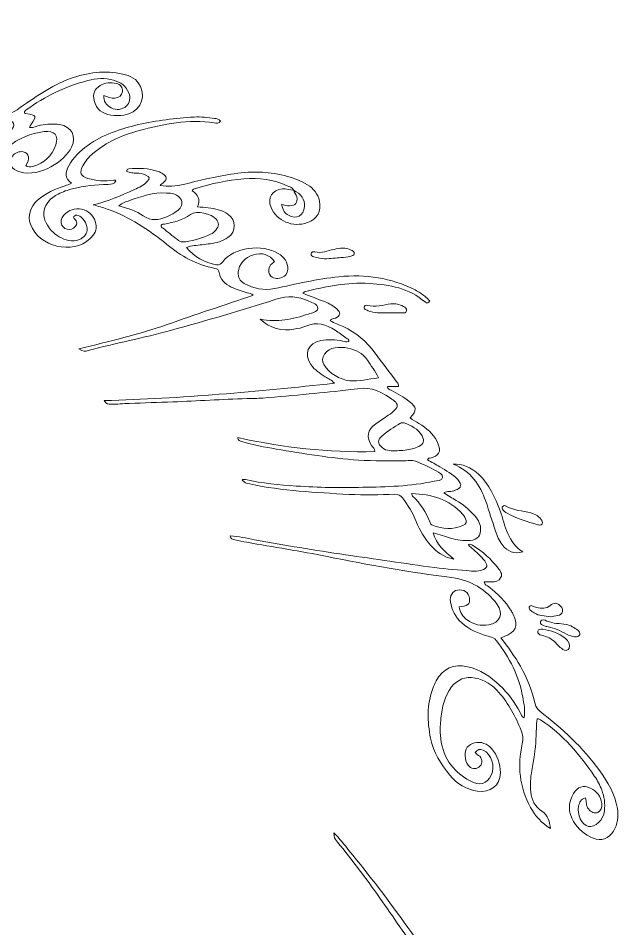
# Model space of a CAD drawing. Header units: millimetres. Extents: x 221 to 981, y -986 to -226.
# Drawn here: x 704.2 to 981, y -647.7 to -228 of the extents above; entities that cross this region are included whole.
import ezdxf

# ---------------------------------------------------------------- set-up
doc = ezdxf.new("R2010")
doc.units = ezdxf.units.MM
doc.header["$MEASUREMENT"] = 0
doc.layers.add('Layer 1', color=7, linetype='Continuous')

# ---------------------------------------------------------------- blocks, each defined once
blk = doc.blocks.new('block 3')
at = {"layer": 'Layer 1', "lineweight": 0}
for points, knots in [([(926.29, -707.98), (926.4, -711.01), (927.24, -714), (926.95, -717.06), (926.87, -717.88), (926.97, -718.71), (926.86, -719.52), (926.24, -723.99), (925.56, -724.32), (921.59, -722.1), (921.59, -723.2), (921.38, -724.3), (921.63, -725.28), (922.4, -728.22), (921.98, -731.11), (921.49, -733.99), (920.9, -737.46), (919.47, -738.56), (915.95, -738.46), (915.39, -738.44), (914.83, -738.06), (914.05, -738.6), (914.64, -741.58), (914.45, -744.73), (914.49, -747.86), (914.52, -750.39), (913.88, -752.76), (912.67, -754.95), (910.69, -758.54), (908.55, -759.37), (904.1, -758.42), (903.24, -760.39), (903.2, -762.48), (903.19, -764.59), (903.17, -767.77), (902.67, -770.9), (901.77, -773.94), (900.8, -777.24), (899.11, -779.75), (895.12, -779.4), (893.71, -779.28), (893.37, -780.02), (893.28, -781.28), (892.5, -791.37), (887.99, -799.88), (882.1, -807.84), (877, -814.74), (871.5, -821.3), (865.62, -827.54), (863.09, -830.23), (861.27, -833.36), (859.82, -837.3), (858.47, -833.89), (860.13, -830.48), (858.36, -827.22), (857.84, -830.46), (857.39, -833.34), (856.9, -836.21), (856.81, -836.79), (856.67, -837.36), (856.46, -837.91), (855.92, -839.34), (855.42, -840.94), (853.71, -841.31), (851.92, -841.7), (850.97, -840.33), (850.06, -839.09), (849.78, -838.71), (849.57, -838.28), (849.39, -837.97), (848.02, -838.8), (848.25, -839.83), (848.14, -840.72), (847.77, -843.77), (847.01, -846.73), (845.81, -849.54), (843.61, -854.69), (840.02, -856.15), (834.75, -854.17), (834.43, -854.05), (834.08, -854.01), (833.6, -853.9), (832.37, -857.33), (831.43, -860.86), (829.62, -864.03), (829.1, -864.95), (828.65, -865.92), (828.02, -866.76), (824.01, -872.08), (820.53, -872.74), (814.78, -869.35), (814.6, -869.24), (814.35, -869.25), (813.92, -869.17), (812.24, -873.21), (810.53, -877.29), (808.87, -881.39), (808.66, -881.91), (808.71, -882.55), (808.75, -883.13), (809.48, -895.62), (807.51, -907.66), (802.55, -919.14), (800.2, -924.56), (797.19, -929.61), (792.33, -933.25), (790.64, -934.51), (788.88, -935.6), (786.75, -936.13), (783.24, -937.01), (780.55, -935.97), (778.33, -933.26), (773.67, -927.57), (775.89, -915.66), (785.77, -913.42), (786.99, -913.14), (788.22, -912.69), (789.55, -912.93), (793.32, -913.62), (795.05, -916.31), (794.58, -920.87), (794.25, -924.05), (791.25, -926.84), (788.2, -926.85), (786.74, -926.86), (785.78, -926.28), (785.23, -924.88), (784.63, -923.36), (785.08, -922.14), (786, -920.99), (786.8, -919.99), (788.26, -919.74), (788.9, -918.54), (786.83, -916.75), (786.24, -916.66), (783.99, -917.79), (781.55, -919.02), (780.05, -921.57), (780.27, -924.09), (780.49, -926.48), (782.44, -928.48), (784.96, -929.19), (785.97, -929.48), (786.81, -929.25), (787.69, -928.98), (791.17, -927.9), (793.87, -925.76), (796.13, -922.94), (801.2, -916.59), (803.44, -909.11), (804.95, -901.32), (805.8, -896.92), (805.98, -892.47), (805.88, -888), (805.85, -886.88), (805.81, -885.93), (804.26, -885.88), (802.87, -885.84), (802.35, -884.62), (801.91, -883.54), (801.4, -882.24), (801.03, -880.89), (800.56, -879.44), (799.72, -880.23), (799.66, -881.25), (799.38, -882.2), (798.18, -886.14), (796.77, -889.98), (794.09, -893.24), (793.24, -894.26), (792.29, -895.09), (791.2, -895.77), (788.02, -897.76), (785.69, -897.4), (783.11, -894.6), (782.79, -894.26), (782.49, -893.91), (782.02, -893.4), (780.49, -896.06), (779.05, -898.59), (777.58, -901.09), (776.38, -903.12), (775.16, -905.12), (773.39, -906.73), (771.28, -908.66), (769.69, -908.41), (768.53, -905.8), (767.77, -904.08), (767.39, -902.23), (767.58, -900.07), (766.18, -900.5), (766.17, -901.7), (765.83, -902.51), (764.17, -906.43), (762.17, -910.12), (759.47, -913.43), (758.71, -914.36), (757.87, -915.15), (756.91, -915.82), (753.3, -918.35), (751.25, -918.29), (747.63, -915.49), (745.65, -917.43), (744.25, -919.93), (742.14, -921.78), (740.46, -923.26), (738.79, -924.73), (736.62, -925.48), (732.66, -926.84), (729.54, -925), (728.9, -920.85), (728.47, -918.12), (728.93, -915.45), (729.82, -912.88), (730.84, -909.92), (732.03, -907.02), (733.3, -903.69), (729.21, -905.09), (726.34, -907.55), (723.43, -910.64), (723.62, -907.79), (725.1, -905.99), (726.55, -904.26), (729.66, -900.52), (733.53, -897.66), (737.65, -895.13), (741.86, -892.55), (746.3, -890.43), (750.94, -888.73), (756.21, -886.79), (760.81, -883.87), (764.42, -879.47), (765.36, -878.32), (765.75, -877.25), (765.76, -875.69), (765.81, -867.49), (766.31, -859.3), (766.74, -851.11), (767.18, -842.91), (768.15, -834.76), (768.55, -826.56), (768.92, -819.19), (769.56, -811.84), (769.67, -804.45), (769.69, -803.28), (769.96, -802.38), (771.47, -802.09), (771.09, -808.34), (771.44, -814.52), (770.68, -820.67), (770.38, -823.11), (770.5, -825.6), (770.39, -828.06), (769.76, -841.54), (768.77, -855.01), (769.24, -868.51), (769.54, -877.06), (769.98, -885.61), (771.33, -894.07), (771.44, -894.76), (771.64, -895.44), (771.81, -896.12), (772.18, -897.57), (772.2, -899.6), (773.93, -899.78), (775.5, -899.95), (776.34, -898.15), (777.16, -896.89), (777.98, -895.61), (778.68, -894.24), (779.39, -892.89), (780.51, -890.77), (780.65, -888.73), (780.08, -886.22), (778.76, -880.35), (779.11, -874.53), (783, -869.45), (784.48, -867.52), (786.24, -866.01), (788.67, -865.55), (791.12, -865.08), (792.8, -866.37), (793.11, -868.85), (793.19, -869.42), (793.17, -870.03), (793.08, -870.6), (792.7, -873.02), (791.23, -874.74), (789.51, -874.84), (787.99, -874.93), (787.27, -874.2), (786.15, -871.4), (784.5, -872.38), (784.23, -874.09), (784.09, -875.65), (783.72, -879.78), (784.99, -883.56), (787.36, -886.9), (789.01, -889.23), (790.53, -889.31), (792.65, -887.38), (793.59, -886.52), (794.49, -885.5), (795.07, -884.38), (798.03, -878.63), (800.13, -872.58), (798.07, -866.11), (796.46, -861.08), (798.6, -857.37), (801.64, -852.9), (801.64, -855.56), (801.57, -857.51), (801.66, -859.46), (801.9, -864.5), (802.48, -869.5), (804.28, -874.27), (804.7, -875.38), (805.05, -876.85), (806.24, -877.01), (807.71, -877.21), (808.24, -875.66), (808.84, -874.54), (810.18, -872.04), (810.93, -869.31), (811.86, -866.66), (812.34, -865.29), (811.72, -864.12), (811.3, -862.92), (809.6, -858.07), (809.79, -853.24), (811.45, -848.44), (812.15, -846.42), (813.18, -844.58), (814.79, -843.12), (816.86, -841.24), (819.32, -840.83), (821.22, -842.05), (822.97, -843.17), (823.96, -846.06), (823.35, -848.35), (822.91, -849.98), (821.97, -851.08), (820.16, -851.11), (818.39, -851.14), (817.25, -850.35), (816.97, -848.52), (816.9, -848.09), (816.96, -847.59), (816.43, -847.31), (815.39, -847.51), (815.39, -848.54), (815.25, -849.23), (814.26, -854.09), (815.12, -858.59), (818.49, -862.36), (820.49, -864.59), (823.19, -864.79), (825.34, -862.85), (828.84, -859.68), (830, -855.35), (830.75, -850.91), (830.91, -849.95), (830.01, -849.21), (829.63, -848.36), (826.81, -841.99), (826.94, -835.63), (829.71, -829.29), (830.49, -827.5), (831.8, -826.16), (833.41, -825.14), (835.35, -823.9), (837.6, -824.04), (838.93, -825.38), (840.39, -826.85), (840.72, -830.36), (839.55, -831.96), (838.25, -833.73), (835.73, -833.36), (833.6, -831.04), (831.83, -832), (831.5, -833.76), (831.3, -835.48), (830.87, -839.24), (832.31, -842.47), (834.79, -845.11), (837.92, -848.45), (842.86, -847.12), (844.53, -842.41), (846.21, -837.69), (846.66, -832.73), (845.05, -827.9), (840.82, -815.21), (836.93, -802.41), (833.33, -789.53), (828.87, -773.6), (825.32, -757.44), (821.36, -741.38), (820.03, -736.03), (818.76, -730.66), (817.46, -725.3), (817.22, -724.33), (816.66, -723.34), (818, -722.11), (818.8, -724.96), (819.54, -727.57), (820.25, -730.19), (825.33, -748.75), (830.3, -767.33), (835.49, -785.86), (839.22, -799.19), (843.84, -812.25), (848.72, -825.21), (849.68, -827.74), (850.76, -830.23), (852.56, -832.3), (853.81, -833.73), (854.94, -833.69), (855.41, -832.01), (856.59, -827.87), (857.92, -823.67), (856.33, -819.32), (847.5, -795.16), (840.19, -770.54), (834.02, -745.57), (830.3, -730.54), (826.03, -715.66), (821.65, -700.8), (821.29, -699.56), (820.3, -698.26), (821.52, -696.54), (822.2, -697.35), (822.38, -698.19), (822.62, -699.01), (828.26, -717.9), (833.61, -736.86), (838.92, -755.84), (843.18, -771.11), (848.37, -786.08), (854.32, -800.77), (854.69, -801.7), (854.86, -802.75), (855.97, -803.53), (856.65, -802.26), (856.4, -800.92), (856.73, -799.73), (857.2, -798.03), (857.67, -796.34), (858.58, -794.8), (860.28, -791.9), (862.13, -791.12), (865.28, -792.06), (865.82, -792.23), (866.3, -792.66), (867.07, -792.33), (867.03, -788.91), (866.88, -785.39), (867.72, -781.96), (867.97, -780.94), (868.26, -779.91), (868.65, -778.94), (871.11, -772.8), (878.55, -773.36), (881.42, -777.73), (883.68, -781.18), (884.5, -785.04), (884.84, -789.06), (884.95, -790.33), (884.72, -791.66), (885.78, -792.96), (889.05, -788.77), (890.58, -783.95), (891.54, -778.89), (891.66, -778.26), (891.46, -777.72), (891.14, -777.22), (888.83, -773.65), (887.61, -769.63), (886.39, -765.18), (885.27, -766.25), (884.96, -767.37), (884.5, -768.36), (882.69, -772.29), (879.3, -772.32), (876.23, -770.83), (873.79, -769.65), (871.73, -767.87), (869.91, -765.87), (864.8, -760.25), (861.72, -753.61), (860.13, -746.24), (857.88, -735.8), (856.45, -725.24), (855.69, -714.59), (855.44, -710.97), (854.99, -707.37), (854.63, -703.77), (854.58, -703.28), (854.63, -702.85), (855.46, -702.4), (855.79, -704.6), (856.15, -706.69), (856.43, -708.78), (858.01, -720.65), (860.1, -732.41), (862.96, -744.04), (864.68, -751), (867.91, -756.94), (873.7, -761.32), (875.78, -762.89), (878.07, -764.56), (880.76, -763.24), (883.47, -761.9), (884.05, -759.14), (884.15, -756.33), (884.23, -754.26), (883.79, -752.07), (885.9, -750.23), (886.76, -753.63), (887.15, -756.94), (888.2, -760.09), (889.29, -763.33), (890.5, -766.5), (892.66, -769.21), (893.71, -770.51), (894.83, -771.9), (896.71, -771.48), (898.48, -771.08), (899.33, -769.59), (899.85, -767.97), (900.92, -764.69), (901.11, -761.3), (901.1, -757.88), (901.1, -756.66), (900.44, -756.06), (899.61, -755.32), (894.2, -750.42), (892.01, -744.21), (892.45, -737.01), (892.5, -736.21), (892.78, -735.4), (893.08, -734.65), (894.1, -732.18), (896.41, -730.54), (898.41, -730.78), (900.94, -731.08), (903.28, -733.23), (903.77, -735.75), (904.02, -737.06), (904.04, -738.43), (902.86, -739.3), (901.61, -740.23), (900.2, -740.12), (898.91, -739.27), (897.96, -738.65), (897.07, -737.94), (895.99, -737.15), (894.52, -739.71), (895.11, -741.94), (896.47, -743.91), (898.59, -746.95), (901.35, -749.31), (904.93, -750.53), (907.52, -751.41), (909.09, -750.79), (909.94, -748.28), (911.2, -744.54), (911.17, -740.67), (910.72, -736.78), (910.59, -735.58), (909.74, -734.96), (908.98, -734.25), (903.08, -728.77), (900.67, -721.92), (901.1, -713.99), (901.27, -710.95), (903.07, -708.88), (905.41, -708.88), (907.68, -708.89), (911.1, -711.99), (911.31, -714.24), (911.53, -716.52), (909.24, -718.23), (907.14, -717.33), (906.3, -716.97), (905.55, -716.43), (904.72, -715.96), (903.55, -717.39), (903.77, -718.87), (904.24, -720.36), (905.53, -724.51), (908.14, -727.54), (912.1, -729.35), (914.85, -730.61), (917.34, -729.34), (917.88, -726.36), (918.21, -724.5), (918.07, -722.63), (917.52, -720.78), (916.4, -717.01), (914.41, -713.73), (912.19, -710.52), (909.06, -706.02), (906.84, -701.13), (907.23, -695.44), (907.25, -695.11), (907.39, -694.79), (907.65, -693.8), (912.11, -701.82), (916.59, -709.24), (923.14, -715.65), (924.74, -713.25), (924.15, -710.88), (924.04, -708.7), (923.86, -704.99), (922.35, -701.89), (919.98, -698.88), (909.75, -685.87), (899.04, -673.23), (889.3, -659.85), (883.01, -651.21), (877.05, -642.34), (870.92, -633.58), (864.72, -624.73), (858.13, -616.18), (851.38, -607.74), (849.83, -605.81), (849.84, -605.8), (849.68, -603.53), (852.4, -606.08), (854.43, -608.91), (856.63, -611.59), (866.11, -623.11), (875.08, -635.01), (883.79, -647.12), (891.19, -657.41), (899.57, -666.94), (907.8, -676.58), (910, -679.15), (912.19, -681.73), (914.54, -684.48), (915.25, -683.37), (914.65, -682.69), (914.43, -682.02), (913.58, -679.41), (913.42, -676.72), (913.56, -674.01), (913.78, -669.73), (916.93, -666.85), (921.23, -667.01), (924.43, -667.12), (927.13, -668.54), (929.43, -670.63), (935.2, -675.89), (938.06, -682.22), (936.21, -690.15), (935.92, -691.4), (935.48, -692.62), (934.68, -693.68), (933.16, -695.69), (930.79, -696.01), (928.88, -694.42), (927.27, -693.08), (927.16, -689.94), (928.64, -688.37), (929.46, -687.51), (930.49, -687.16), (931.52, -687.67), (933.27, -688.54), (933.54, -687.36), (933.79, -686.19), (934.38, -683.33), (933.37, -680.86), (931.73, -678.63), (929.24, -675.24), (925.88, -673.65), (921.66, -674.08), (919.09, -674.34), (917.96, -675.6), (917.78, -678.22), (917.64, -680.24), (918.17, -682.17), (918.56, -684.13), (919.55, -689.05), (921.57, -693.29), (924.87, -697.22), (932.74, -706.61), (939.39, -716.84), (944.23, -728.17), (947.3, -735.35), (949.13, -742.88), (949.4, -750.66), (949.54, -754.59), (949.03, -758.64), (946.94, -762.22), (946.62, -762.77), (946.29, -763.3), (945.62, -762.89), (945.06, -762.55), (945.05, -762.02), (945.39, -761.39), (948.42, -755.63), (947.13, -749.74), (945.63, -743.95), (943.05, -733.96), (938.51, -724.84), (932.84, -716.26), (930.93, -713.36), (928.97, -710.49), (927.03, -707.61), (926.78, -707.73), (926.54, -707.86), (926.29, -707.98)], [0, 0, 0, 0, 1, 1, 1, 2, 2, 2, 3, 3, 3, 4, 4, 4, 5, 5, 5, 6, 6, 6, 7, 7, 7, 8, 8, 8, 9, 9, 9, 10, 10, 10, 11, 11, 11, 12, 12, 12, 13, 13, 13, 14, 14, 14, 15, 15, 15, 16, 16, 16, 17, 17, 17, 18, 18, 18, 19, 19, 19, 20, 20, 20, 21, 21, 21, 22, 22, 22, 23, 23, 23, 24, 24, 24, 25, 25, 25, 26, 26, 26, 27, 27, 27, 28, 28, 28, 29, 29, 29, 30, 30, 30, 31, 31, 31, 32, 32, 32, 33, 33, 33, 34, 34, 34, 35, 35, 35, 36, 36, 36, 37, 37, 37, 38, 38, 38, 39, 39, 39, 40, 40, 40, 41, 41, 41, 42, 42, 42, 43, 43, 43, 44, 44, 44, 45, 45, 45, 46, 46, 46, 47, 47, 47, 48, 48, 48, 49, 49, 49, 50, 50, 50, 51, 51, 51, 52, 52, 52, 53, 53, 53, 54, 54, 54, 55, 55, 55, 56, 56, 56, 57, 57, 57, 58, 58, 58, 59, 59, 59, 60, 60, 60, 61, 61, 61, 62, 62, 62, 63, 63, 63, 64, 64, 64, 65, 65, 65, 66, 66, 66, 67, 67, 67, 68, 68, 68, 69, 69, 69, 70, 70, 70, 71, 71, 71, 72, 72, 72, 73, 73, 73, 74, 74, 74, 75, 75, 75, 76, 76, 76, 77, 77, 77, 78, 78, 78, 79, 79, 79, 80, 80, 80, 81, 81, 81, 82, 82, 82, 83, 83, 83, 84, 84, 84, 85, 85, 85, 86, 86, 86, 87, 87, 87, 88, 88, 88, 89, 89, 89, 90, 90, 90, 91, 91, 91, 92, 92, 92, 93, 93, 93, 94, 94, 94, 95, 95, 95, 96, 96, 96, 97, 97, 97, 98, 98, 98, 99, 99, 99, 100, 100, 100, 101, 101, 101, 102, 102, 102, 103, 103, 103, 104, 104, 104, 105, 105, 105, 106, 106, 106, 107, 107, 107, 108, 108, 108, 109, 109, 109, 110, 110, 110, 111, 111, 111, 112, 112, 112, 113, 113, 113, 114, 114, 114, 115, 115, 115, 116, 116, 116, 117, 117, 117, 118, 118, 118, 119, 119, 119, 120, 120, 120, 121, 121, 121, 122, 122, 122, 123, 123, 123, 124, 124, 124, 125, 125, 125, 126, 126, 126, 127, 127, 127, 128, 128, 128, 129, 129, 129, 130, 130, 130, 131, 131, 131, 132, 132, 132, 133, 133, 133, 134, 134, 134, 135, 135, 135, 136, 136, 136, 137, 137, 137, 138, 138, 138, 139, 139, 139, 140, 140, 140, 141, 141, 141, 142, 142, 142, 143, 143, 143, 144, 144, 144, 145, 145, 145, 146, 146, 146, 147, 147, 147, 148, 148, 148, 149, 149, 149, 150, 150, 150, 151, 151, 151, 152, 152, 152, 153, 153, 153, 154, 154, 154, 155, 155, 155, 156, 156, 156, 157, 157, 157, 158, 158, 158, 159, 159, 159, 160, 160, 160, 161, 161, 161, 162, 162, 162, 163, 163, 163, 164, 164, 164, 165, 165, 165, 166, 166, 166, 167, 167, 167, 168, 168, 168, 169, 169, 169, 170, 170, 170, 171, 171, 171, 172, 172, 172, 173, 173, 173, 174, 174, 174, 175, 175, 175, 176, 176, 176, 177, 177, 177, 178, 178, 178, 179, 179, 179, 180, 180, 180, 181, 181, 181, 182, 182, 182, 183, 183, 183, 184, 184, 184, 185, 185, 185, 186, 186, 186, 187, 187, 187, 188, 188, 188, 189, 189, 189, 190, 190, 190, 191, 191, 191, 192, 192, 192, 193, 193, 193, 194, 194, 194, 195, 195, 195, 196, 196, 196, 197, 197, 197, 198, 198, 198, 199, 199, 199, 200, 200, 200, 201, 201, 201, 202, 202, 202, 203, 203, 203, 204, 204, 204, 205, 205, 205, 206, 206, 206, 207, 207, 207, 208, 208, 208, 209, 209, 209, 210, 210, 210, 211, 211, 211, 212, 212, 212, 213, 213, 213, 214, 214, 214, 215, 215, 215, 216, 216, 216, 217, 217, 217, 218, 218, 218, 219, 219, 219, 220, 220, 220, 221, 221, 221, 222, 222, 222, 223, 223, 223, 224, 224, 224, 225, 225, 225, 226, 226, 226, 227, 227, 227, 228, 228, 228, 229, 229, 229, 230, 230, 230, 231, 231, 231, 232, 232, 232, 233, 233, 233, 234, 234, 234, 235, 235, 235, 236, 236, 236, 237, 237, 237, 237]), ([(874.45, -808.23), (876.34, -805.8), (877.84, -803.38), (879.82, -801.46), (883.3, -798.09), (883.18, -794.25), (882.04, -790.09), (881.22, -787.1), (879.46, -784.84), (876.74, -783.38), (874.61, -782.24), (872.88, -782.43), (871.71, -784.13), (869.55, -787.26), (869.68, -790.97), (869.51, -794.58), (869.5, -794.77), (869.7, -795), (869.84, -795.18), (872.37, -798.46), (873.39, -802.25), (873.66, -806.32), (873.69, -806.85), (874.07, -807.35), (874.45, -808.23)], [0, 0, 0, 0, 1, 1, 1, 2, 2, 2, 3, 3, 3, 4, 4, 4, 5, 5, 5, 6, 6, 6, 7, 7, 7, 8, 8, 8, 8]), ([(863.15, -822.74), (865.22, -820.07), (867.31, -817.72), (869.47, -815.43), (870.59, -814.25), (871.53, -812.85), (871.2, -811.02), (870.46, -806.87), (868.86, -803.18), (865.5, -800.46), (863.54, -798.86), (862.37, -798.96), (860.84, -801.02), (858.53, -804.14), (858.09, -807.68), (858.95, -811.38), (859.86, -815.26), (861.57, -818.85), (863.15, -822.74)], [0, 0, 0, 0, 1, 1, 1, 2, 2, 2, 3, 3, 3, 4, 4, 4, 5, 5, 5, 6, 6, 6, 6]), ([(766.37, -884.02), (764.8, -884.36), (764.45, -885.14), (763.91, -885.73), (761.61, -888.23), (759.46, -890.98), (756.49, -892.65), (754.02, -894.05), (752.79, -896), (751.97, -898.55), (751.14, -901.13), (750.24, -903.68), (750.83, -906.43), (751.65, -910.3), (755.2, -911.6), (758.22, -909.15), (759.03, -908.49), (759.76, -907.7), (760.4, -906.87), (765.5, -900.17), (766.09, -892.32), (766.37, -884.02)], [0, 0, 0, 0, 1, 1, 1, 2, 2, 2, 3, 3, 3, 4, 4, 4, 5, 5, 5, 6, 6, 6, 7, 7, 7, 7]), ([(749.61, -896.36), (745.05, -897.3), (741.51, -899.12), (738.13, -901.14), (735.01, -903), (732.72, -912.42), (734.27, -915.71), (734.67, -916.57), (735.17, -917.36), (735.92, -917.97), (737.21, -919.01), (738.66, -919.48), (740.14, -918.53), (743.58, -916.31), (746.45, -913.61), (746.38, -909.08), (746.35, -906.57), (746.78, -904.18), (747.61, -901.85), (748.19, -900.2), (748.8, -898.57), (749.61, -896.36)], [0, 0, 0, 0, 1, 1, 1, 2, 2, 2, 3, 3, 3, 4, 4, 4, 5, 5, 5, 6, 6, 6, 7, 7, 7, 7])]:
    blk.add_open_spline(points, degree=3, knots=knots, dxfattribs=at)
blk = doc.blocks.new('block 5')
at = {"layer": 'Layer 1', "lineweight": 0}
for points, knots in [([(831.11, -307.3), (830.69, -305.8), (829.21, -305.67), (828.12, -305.18), (821.8, -302.35), (815.22, -301.51), (808.26, -302.07), (800.6, -302.68), (793.2, -304.19), (785.9, -306.48), (785.36, -306.65), (784.72, -306.63), (784.36, -307.58), (787.07, -309.2), (788.37, -311.56), (786.9, -314.94), (790.24, -315.21), (793.38, -315.38), (796.44, -316.28), (798.04, -316.76), (799.54, -317.38), (800.88, -318.33), (804.76, -321.09), (804.77, -326.32), (800.88, -329.04), (798.43, -330.75), (795.61, -331.57), (792.66, -331.93), (790.22, -332.23), (787.78, -332.54), (785.34, -332.77), (784.18, -332.88), (783.1, -333.15), (781.78, -333.67), (785.5, -338.13), (790.06, -340.68), (795.55, -341.68), (796.9, -341.92), (797.73, -341.26), (798.48, -340.22), (803.33, -333.55), (816.9, -331.93), (824.03, -336.45), (826.78, -338.19), (828.69, -340.37), (828.44, -343.89), (828.32, -345.59), (827.55, -346.85), (825.98, -347.41), (824.18, -348.06), (822.3, -348.25), (820.66, -346.93), (819.45, -345.95), (819.34, -343.18), (820.48, -341.74), (820.97, -341.12), (821.71, -340.69), (822.34, -340.17), (820.08, -337.01), (816.49, -335.83), (812.61, -337), (808.7, -338.19), (805.87, -341.48), (805.63, -345.01), (805.47, -347.37), (806.3, -349.19), (808.39, -350.28), (812.77, -352.56), (817.39, -353.63), (822.31, -352.6), (832.17, -350.55), (842, -348.16), (852.03, -347.14), (864.26, -345.9), (876.13, -347.61), (887.22, -353.26), (888.78, -354.06), (890.21, -355.13), (891.63, -356.16), (892.47, -356.78), (893.17, -357.58), (893.91, -358.28), (893.36, -359.3), (892.64, -359.61), (891.85, -358.91), (884.46, -352.35), (875.32, -350.8), (866, -350.26), (855.85, -349.68), (845.92, -351.56), (836.14, -354.16), (835.94, -354.21), (835.78, -354.45), (835.4, -354.77), (838.89, -356.13), (842.27, -357.42), (845.64, -358.76), (847.61, -359.54), (849.46, -360.61), (851.05, -362.01), (853.05, -363.75), (852.77, -364.99), (850.39, -366.21), (849.6, -366.62), (848.44, -366.36), (847.95, -367.54), (849.97, -368.4), (852, -369.18), (853.97, -370.12), (859.93, -372.94), (864.8, -377.07), (868.71, -382.38), (872.06, -386.91), (875.49, -391.38), (878.86, -395.9), (879.19, -396.34), (879.65, -396.78), (879.42, -397.71), (877.78, -397.71), (876.08, -397.71), (874.37, -397.71), (874.33, -399.14), (875.41, -399.14), (876.04, -399.47), (878.96, -401), (881.85, -402.58), (884.43, -404.63), (887.98, -407.47), (888.03, -408.57), (884.91, -412.16), (886.01, -413.37), (887.57, -413.91), (888.91, -414.76), (892.31, -416.94), (895.44, -419.39), (897.25, -423.12), (899.67, -428.13), (897.79, -429.92), (894.06, -430.74), (893.67, -430.83), (893.13, -430.69), (892.85, -431.54), (894.71, -432.6), (896.63, -433.65), (898.52, -434.76), (901.44, -436.49), (904.47, -438.1), (906.81, -440.65), (908.93, -442.94), (908.53, -444.54), (905.59, -445.58), (904.72, -445.9), (903.83, -446.17), (902.86, -446.18), (902.09, -446.18), (901.26, -446.15), (900.32, -446.84), (902.31, -448.04), (904.16, -449.19), (906.05, -450.28), (909.12, -452.07), (911.83, -454.3), (914.23, -456.91), (915.84, -458.67), (917.12, -460.63), (917.29, -463.1), (917.54, -466.55), (915.98, -468.42), (912.51, -468.69), (909.45, -468.94), (906.43, -468.52), (903.48, -467.62), (900.94, -466.84), (898.39, -466.07), (895.38, -465.16), (896.89, -470.65), (900.71, -473.71), (904.95, -477.31), (900.11, -476.47), (897.12, -473.95), (894.41, -471.04), (891.42, -467.83), (889.23, -464.08), (887.62, -460.01), (886.06, -456.04), (883.83, -452.47), (881.27, -449.08), (880.37, -447.88), (879.51, -447.39), (877.81, -447.45), (870.77, -447.67), (863.69, -447.89), (856.66, -447.48), (841.36, -446.61), (826.02, -445.87), (810.94, -442.69), (808.96, -442.27), (808.95, -442.3), (807.42, -440.9), (807.9, -440.38), (808.49, -440.58), (809.03, -440.69), (816.72, -442.35), (824.51, -443.07), (832.36, -443.63), (842.56, -444.36), (852.77, -444.4), (862.97, -444.21), (873.97, -444), (885, -443.79), (895.84, -441.44), (897.31, -441.12), (899.45, -441.19), (899.77, -439.7), (900.11, -438.12), (898.04, -437.48), (896.8, -436.68), (893.82, -434.76), (890.5, -433.55), (887.25, -432.19), (885.75, -431.56), (884.3, -432), (882.81, -431.98), (875.53, -431.87), (868.27, -432.13), (860.99, -431.68), (848.2, -430.89), (835.65, -428.59), (823.05, -426.56), (817.73, -425.71), (812.45, -424.59), (807.26, -423.1), (806.48, -422.87), (805.58, -422.89), (805.37, -421.32), (826.25, -425.82), (847.21, -428.35), (868.49, -427.74), (868.83, -426.3), (867.58, -425.82), (867.07, -425), (864.51, -420.91), (865.04, -417.8), (868.97, -414.99), (870.88, -413.63), (872.86, -412.36), (874.77, -410.99), (875.82, -410.25), (876.87, -409.47), (877.78, -408.57), (879.36, -406.98), (879.29, -405.97), (877.63, -404.46), (877.2, -404.07), (876.68, -403.77), (876.19, -403.45), (868.54, -398.32), (866.55, -397.95), (857.45, -399.14), (851.07, -399.97), (844.66, -400.59), (838.26, -401.2), (831.15, -401.89), (824.04, -402.49), (816.93, -403.06), (814.47, -403.25), (812, -403.26), (809.54, -403.33), (798.17, -403.64), (786.83, -404.44), (775.47, -404.84), (768.79, -405.08), (762.11, -405.28), (755.43, -405.54), (752.63, -405.64), (749.83, -405.93), (747.02, -405.92), (745.85, -405.92), (744.67, -405.95), (743.9, -404.25), (779.36, -403.34), (814.45, -400.07), (849.92, -396.25), (848.65, -394.58), (847.02, -394.2), (845.74, -393.35), (843.29, -391.72), (840.81, -390.17), (839.1, -387.68), (835.72, -382.8), (837.77, -377.58), (843.62, -376.57), (846.99, -375.98), (850.41, -376.13), (853.78, -376.84), (854.68, -377.03), (855.59, -377.35), (856.54, -377.03), (856.86, -375.88), (855.8, -375.69), (855.23, -375.26), (853.64, -374.06), (852.02, -372.88), (850.33, -371.84), (846.1, -369.22), (841.75, -367.66), (836.75, -369.98), (835.09, -370.75), (833.13, -370.91), (831.29, -371.3), (826.35, -372.33), (819.64, -370.91), (815.76, -366.69), (823.65, -368.36), (830.87, -366.68), (837.99, -364.35), (839.59, -363.82), (842.11, -363.57), (842.23, -361.75), (842.37, -359.68), (839.84, -359.26), (838.19, -358.46), (833.25, -356.07), (828.46, -355.75), (823, -357.52), (806.94, -362.73), (790.73, -367.46), (774.44, -371.92), (761.88, -375.36), (749.09, -377.84), (736.51, -381.18), (735.3, -381.5), (734.03, -381.75), (732.22, -380.44), (746.24, -376.92), (759.72, -373.8), (772.8, -369.2), (785.95, -364.57), (799.21, -360.22), (812.54, -355.71), (811.69, -354.83), (810.67, -354.74), (809.71, -354.51), (807.2, -353.89), (804.78, -353.04), (802.43, -351.92), (799.48, -350.51), (797.41, -348.43), (796.8, -345.19), (796.56, -343.9), (796.01, -343.54), (794.79, -343.3), (786.41, -341.65), (779.2, -337.65), (772.68, -332.24), (764.4, -325.37), (755.48, -319.55), (745.27, -315.95), (743.19, -315.22), (741.01, -314.74), (738.84, -313.93), (745.52, -312.49), (751.63, -309.63), (757.82, -306.96), (759.97, -306.02), (762.09, -304.96), (763.73, -303.22), (765.01, -301.86), (764.83, -301.14), (763.11, -300.33), (761.7, -299.67), (760.2, -299.43), (758.66, -299.39), (757.96, -299.37), (757.25, -299.37), (756.56, -299.25), (755.77, -299.11), (755, -298.86), (754.22, -298.66), (754.11, -297.84), (754.65, -297.47), (755.15, -297.43), (759.74, -297.09), (764.3, -297.09), (768.72, -298.6), (769.49, -298.86), (770.25, -299.24), (770.93, -299.68), (772.83, -300.9), (772.93, -302.03), (771.31, -303.61), (770.74, -304.17), (769.88, -304.43), (769.59, -305.15), (777.01, -306.31), (783.89, -303.47), (790.97, -302.03), (799.47, -300.3), (808, -298.51), (816.73, -298.98), (824.03, -299.38), (831.13, -300.94), (837.53, -304.78), (840.36, -306.48), (842.27, -308.96), (843.02, -312.22), (844.12, -316.99), (842.14, -320.55), (837.52, -322.21), (830.85, -324.62), (823.2, -321.42), (820.73, -315.17), (818.97, -310.74), (821.21, -307.18), (825.97, -306.67), (827.78, -306.47), (829.42, -307.28), (831.17, -307.24), (831.35, -308.41), (832.49, -309.07), (832.65, -310.33), (832.99, -313.12), (832.1, -314.29), (829.31, -314.45), (828.04, -314.52), (826.84, -314.08), (825.53, -313.81), (826.33, -316.83), (826.96, -317.79), (828.73, -318.82), (832.36, -320.93), (835.9, -319.02), (836.17, -314.8), (836.38, -311.53), (834.63, -308.92), (831.11, -307.3)], [0, 0, 0, 0, 1, 1, 1, 2, 2, 2, 3, 3, 3, 4, 4, 4, 5, 5, 5, 6, 6, 6, 7, 7, 7, 8, 8, 8, 9, 9, 9, 10, 10, 10, 11, 11, 11, 12, 12, 12, 13, 13, 13, 14, 14, 14, 15, 15, 15, 16, 16, 16, 17, 17, 17, 18, 18, 18, 19, 19, 19, 20, 20, 20, 21, 21, 21, 22, 22, 22, 23, 23, 23, 24, 24, 24, 25, 25, 25, 26, 26, 26, 27, 27, 27, 28, 28, 28, 29, 29, 29, 30, 30, 30, 31, 31, 31, 32, 32, 32, 33, 33, 33, 34, 34, 34, 35, 35, 35, 36, 36, 36, 37, 37, 37, 38, 38, 38, 39, 39, 39, 40, 40, 40, 41, 41, 41, 42, 42, 42, 43, 43, 43, 44, 44, 44, 45, 45, 45, 46, 46, 46, 47, 47, 47, 48, 48, 48, 49, 49, 49, 50, 50, 50, 51, 51, 51, 52, 52, 52, 53, 53, 53, 54, 54, 54, 55, 55, 55, 56, 56, 56, 57, 57, 57, 58, 58, 58, 59, 59, 59, 60, 60, 60, 61, 61, 61, 62, 62, 62, 63, 63, 63, 64, 64, 64, 65, 65, 65, 66, 66, 66, 67, 67, 67, 68, 68, 68, 69, 69, 69, 70, 70, 70, 71, 71, 71, 72, 72, 72, 73, 73, 73, 74, 74, 74, 75, 75, 75, 76, 76, 76, 77, 77, 77, 78, 78, 78, 79, 79, 79, 80, 80, 80, 81, 81, 81, 82, 82, 82, 83, 83, 83, 84, 84, 84, 85, 85, 85, 86, 86, 86, 87, 87, 87, 88, 88, 88, 89, 89, 89, 90, 90, 90, 91, 91, 91, 92, 92, 92, 93, 93, 93, 94, 94, 94, 95, 95, 95, 96, 96, 96, 97, 97, 97, 98, 98, 98, 99, 99, 99, 100, 100, 100, 101, 101, 101, 102, 102, 102, 103, 103, 103, 104, 104, 104, 105, 105, 105, 106, 106, 106, 107, 107, 107, 108, 108, 108, 109, 109, 109, 110, 110, 110, 111, 111, 111, 112, 112, 112, 113, 113, 113, 114, 114, 114, 115, 115, 115, 116, 116, 116, 117, 117, 117, 118, 118, 118, 119, 119, 119, 120, 120, 120, 121, 121, 121, 122, 122, 122, 123, 123, 123, 124, 124, 124, 125, 125, 125, 126, 126, 126, 127, 127, 127, 128, 128, 128, 129, 129, 129, 130, 130, 130, 131, 131, 131, 132, 132, 132, 133, 133, 133, 134, 134, 134, 135, 135, 135, 136, 136, 136, 137, 137, 137, 138, 138, 138, 139, 139, 139, 140, 140, 140, 141, 141, 141, 142, 142, 142, 143, 143, 143, 144, 144, 144, 145, 145, 145, 145]), ([(750.54, -314.52), (754.81, -315.56), (758.68, -316.78), (761.84, -319.05), (765.58, -321.74), (769.01, -320.99), (772.65, -319.48), (773.95, -318.94), (775.24, -318.34), (776.41, -317.57), (778.18, -316.41), (780, -315.13), (779.65, -312.6), (779.39, -310.69), (777.01, -308.98), (774.35, -308.62), (773.77, -308.55), (773.18, -308.59), (772.6, -308.56), (766.6, -308.23), (761.04, -310.05), (755.52, -312.04), (753.95, -312.61), (752.23, -312.97), (750.54, -314.52)], [0, 0, 0, 0, 1, 1, 1, 2, 2, 2, 3, 3, 3, 4, 4, 4, 5, 5, 5, 6, 6, 6, 7, 7, 7, 8, 8, 8, 8]), ([(780.09, -331.12), (782.72, -331.18), (790.07, -329.12), (792.86, -327.59), (793.8, -327.07), (794.64, -326.44), (795.33, -325.63), (796.83, -323.89), (796.84, -322.4), (795.4, -320.58), (793.32, -317.97), (786.43, -316.47), (783.68, -318.41), (780.01, -321), (775.88, -322.06), (771.6, -322.87), (771.07, -322.97), (770.32, -322.73), (770.09, -323.45), (769.87, -324.16), (770.55, -324.45), (770.97, -324.79), (773.16, -326.56), (775.37, -328.29), (777.56, -330.05), (778.31, -330.65), (779.08, -331.16), (780.09, -331.12)], [0, 0, 0, 0, 1, 1, 1, 2, 2, 2, 3, 3, 3, 4, 4, 4, 5, 5, 5, 6, 6, 6, 7, 7, 7, 8, 8, 8, 9, 9, 9, 9]), ([(870.19, -393.78), (868.85, -390.41), (866.69, -388.21), (865.12, -385.64), (863.03, -382.23), (859.79, -380.89), (856.18, -380.09), (854.22, -379.65), (852.2, -379.66), (850.23, -379.9), (846.19, -380.38), (843.18, -384.81), (845.07, -387.67), (847.85, -391.89), (852.23, -394.47), (856.97, -395.07), (861.11, -395.59), (865.48, -394.31), (870.19, -393.78)], [0, 0, 0, 0, 1, 1, 1, 2, 2, 2, 3, 3, 3, 4, 4, 4, 5, 5, 5, 6, 6, 6, 6]), ([(878.89, -427.34), (879.91, -427.27), (881.21, -427.26), (882.47, -427.07), (884.65, -426.74), (886.88, -426.48), (888.86, -425.4), (891.17, -424.14), (891.53, -422.89), (890.31, -420.54), (888.56, -417.17), (885.35, -415.77), (882.04, -414.54), (881.48, -414.33), (880.86, -414.4), (880.35, -414.72), (877.4, -416.59), (874.27, -418.23), (871.74, -420.69), (869.7, -422.67), (869.89, -423.98), (872, -425.93), (873.98, -427.76), (876.34, -427.25), (878.89, -427.34)], [0, 0, 0, 0, 1, 1, 1, 2, 2, 2, 3, 3, 3, 4, 4, 4, 5, 5, 5, 6, 6, 6, 7, 7, 7, 8, 8, 8, 8]), ([(885.51, -447.06), (885.77, -447.84), (885.78, -448.12), (885.93, -448.26), (889.51, -451.74), (892.32, -455.71), (893.99, -460.45), (894.19, -461.03), (894.54, -461.52), (895.12, -461.72), (899.78, -463.32), (904.47, -463.93), (909.13, -461.81), (910.86, -461.02), (911.09, -460.08), (910.23, -458.41), (909.91, -457.79), (909.5, -457.2), (909.04, -456.68), (902.92, -449.55), (894.73, -447.52), (885.51, -447.06)], [0, 0, 0, 0, 1, 1, 1, 2, 2, 2, 3, 3, 3, 4, 4, 4, 5, 5, 5, 6, 6, 6, 7, 7, 7, 7])]:
    blk.add_open_spline(points, degree=3, knots=knots, dxfattribs=at)
blk = doc.blocks.new('block 7')
at = {"layer": 'Layer 1', "lineweight": 0}
for points, knots in [([(689.45, -229.7), (688.23, -230.83), (687, -231.61), (685.37, -231.07), (681.09, -229.65), (677, -230.62), (673.03, -232.17), (666.41, -234.74), (660.55, -238.62), (654.95, -242.95), (648.61, -247.83), (642.81, -253.31), (637.26, -259.05), (636.96, -259.36), (636.54, -259.64), (636.77, -260.37), (639.54, -259.55), (642.15, -258.24), (645, -257.64), (646.77, -257.26), (648.51, -257.22), (650.24, -257.35), (652.67, -257.52), (653.32, -258.77), (652.23, -260.9), (651.71, -261.91), (651.03, -262.84), (650.16, -264.22), (652.86, -263.32), (655.16, -262.6), (657.44, -261.78), (660.36, -260.73), (663.38, -260.43), (666.45, -260.61), (668.61, -260.74), (670.53, -261.64), (670.9, -263.88), (671.27, -266.1), (672.53, -265.82), (673.95, -265.55), (676.84, -264.99), (679.76, -264.76), (682.7, -264.82), (684.35, -264.85), (685.97, -265.02), (687.54, -265.57), (690.87, -266.74), (691.7, -268.48), (690.44, -271.82), (690.19, -272.47), (689.85, -273.09), (689.54, -273.75), (694.05, -274.2), (700.43, -272.54), (703.74, -270.18), (711.5, -264.67), (719.26, -259.09), (728.28, -255.82), (736.1, -252.99), (744.2, -251.86), (752.47, -253.7), (755.9, -254.47), (759.03, -255.99), (760.52, -259.39), (763.46, -266.12), (759.41, -271.55), (752.95, -272.65), (751.01, -272.98), (748.93, -272.95), (746.98, -272.68), (743.04, -272.13), (740.34, -269.93), (739.28, -265.95), (738.46, -262.91), (739.32, -260.7), (741.96, -259.05), (744.31, -257.58), (746.86, -257.46), (749.44, -258.04), (751.53, -258.51), (752.48, -259.96), (752.24, -261.89), (752.03, -263.56), (750.84, -264.54), (748.79, -264.81), (746.96, -265.05), (745.4, -264.16), (743.76, -263.56), (743.51, -266.12), (744.67, -268.08), (747.1, -269.34), (749.36, -270.51), (752.29, -270.17), (754, -268.54), (755.68, -266.94), (756.09, -264.76), (755.18, -262.4), (753.93, -259.16), (751.43, -257.46), (748.2, -256.54), (744.22, -255.4), (740.23, -255.71), (736.38, -256.71), (726.05, -259.38), (716.55, -263.91), (707.95, -270.25), (707.59, -270.52), (707.33, -270.92), (707.13, -271.13), (707.04, -271.89), (707.49, -271.82), (707.8, -271.87), (712.77, -272.66), (712.98, -273.13), (710.12, -277.1), (709.85, -277.47), (709.43, -277.75), (709.51, -278.43), (711.28, -278.48), (712.89, -277.63), (714.58, -277.29), (717.5, -276.69), (720.43, -276.59), (723.33, -277.01), (728.82, -277.8), (731.26, -282.54), (728.83, -287.45), (725.55, -294.07), (714.52, -301.31), (705.06, -298.86), (701.01, -297.81), (699.44, -294.66), (701.59, -291.56), (702.62, -290.06), (704.79, -289.19), (706.55, -289.57), (709.33, -290.16), (709.84, -292.96), (707.68, -295.81), (708.65, -296.79), (709.74, -296.58), (710.93, -296.28), (716.3, -294.93), (719.71, -291.41), (721.54, -286.4), (723.12, -282.07), (720.86, -279.57), (716.26, -280.24), (709.99, -281.16), (704.21, -283.17), (699.48, -287.63), (697.33, -289.67), (694.72, -291.04), (692.03, -292.26), (690.3, -293.05), (688.5, -293.51), (686.34, -293.11), (686.83, -291.96), (687.83, -291.62), (688.65, -291.11), (692.97, -288.41), (696.68, -285.02), (699.95, -281.13), (700.4, -280.59), (700.81, -280.01), (701.18, -279.41), (701.74, -278.52), (702.49, -277.58), (702.05, -276.49), (701.53, -275.19), (700.24, -275.68), (699.26, -275.65), (694.89, -275.53), (690.64, -276.41), (686.4, -277.31), (685.6, -277.48), (684.85, -277.76), (684.19, -278.32), (681.59, -280.5), (678.79, -282.41), (675.13, -284.15), (679.34, -286.1), (683.17, -286.3), (687.11, -286.27), (683.99, -288.33), (680.41, -288.53), (676.9, -288.77), (670.15, -289.21), (663.61, -287.84), (657.17, -285.9), (651.54, -284.21), (645.76, -283.02), (639.93, -282.84), (635.92, -282.72), (632, -283.4), (628.9, -287.02), (621.13, -296.1), (612.98, -304.87), (604.96, -313.74), (601.41, -317.66), (597.91, -321.61), (594.2, -325.37), (583.2, -336.48), (572.12, -347.5), (561.05, -358.54), (560.1, -359.49), (559.35, -360.84), (557.29, -360.77), (557.82, -359.37), (558.86, -358.66), (559.68, -357.84), (570.59, -347), (581.16, -335.82), (591.34, -324.3), (602.22, -312), (612.75, -299.4), (623.42, -286.92), (628.68, -280.77), (633.93, -274.62), (639.14, -268.43), (640.7, -266.57), (642.3, -264.69), (643.15, -261.6), (637.49, -262.62), (632.44, -264), (628.79, -267.99), (619.47, -278.21), (610.5, -288.76), (601.15, -298.97), (593.62, -307.2), (585.24, -314.59), (576.8, -321.88), (572.27, -325.79), (567.74, -329.69), (563.14, -333.51), (562.06, -334.41), (561.12, -335.88), (558.69, -335.35), (578.04, -317.5), (597.8, -300.58), (612.58, -278.87), (611.51, -278.04), (610.68, -278.81), (609.93, -279.06), (608.11, -279.68), (606.29, -279.85), (604.39, -279.89), (601.08, -279.96), (598.72, -278.68), (597.47, -275.54), (597.26, -275.01), (596.99, -274.5), (596.73, -273.93), (594.73, -274.67), (593.28, -276.1), (591.56, -277.1), (588.92, -278.65), (586.25, -280.08), (583.22, -280.76), (580.79, -281.3), (578.46, -281.27), (576.74, -279.28), (574.97, -277.25), (574.84, -274.82), (575.72, -272.32), (576.75, -269.37), (578.6, -266.95), (580.78, -264.78), (582.75, -262.82), (584.83, -260.97), (587.25, -258.72), (581.58, -258.19), (576.82, -260.09), (572.04, -261.68), (567.17, -263.29), (562.66, -265.78), (557.23, -268.12), (558.37, -266.27), (559.54, -265.61), (560.58, -264.83), (569.57, -258.1), (579.85, -254.87), (590.87, -253.54), (601.86, -252.22), (612.6, -253.82), (623.31, -255.99), (624.79, -256.29), (626.31, -256.51), (627.83, -256.56), (631.01, -256.66), (633.65, -256.14), (636.11, -253.33), (647.19, -240.66), (661.32, -232.89), (677.53, -228.72), (680.44, -227.98), (683.35, -228.15), (686.28, -228.18), (687.46, -228.19), (688.54, -228.57), (689.45, -229.7)], [0, 0, 0, 0, 1, 1, 1, 2, 2, 2, 3, 3, 3, 4, 4, 4, 5, 5, 5, 6, 6, 6, 7, 7, 7, 8, 8, 8, 9, 9, 9, 10, 10, 10, 11, 11, 11, 12, 12, 12, 13, 13, 13, 14, 14, 14, 15, 15, 15, 16, 16, 16, 17, 17, 17, 18, 18, 18, 19, 19, 19, 20, 20, 20, 21, 21, 21, 22, 22, 22, 23, 23, 23, 24, 24, 24, 25, 25, 25, 26, 26, 26, 27, 27, 27, 28, 28, 28, 29, 29, 29, 30, 30, 30, 31, 31, 31, 32, 32, 32, 33, 33, 33, 34, 34, 34, 35, 35, 35, 36, 36, 36, 37, 37, 37, 38, 38, 38, 39, 39, 39, 40, 40, 40, 41, 41, 41, 42, 42, 42, 43, 43, 43, 44, 44, 44, 45, 45, 45, 46, 46, 46, 47, 47, 47, 48, 48, 48, 49, 49, 49, 50, 50, 50, 51, 51, 51, 52, 52, 52, 53, 53, 53, 54, 54, 54, 55, 55, 55, 56, 56, 56, 57, 57, 57, 58, 58, 58, 59, 59, 59, 60, 60, 60, 61, 61, 61, 62, 62, 62, 63, 63, 63, 64, 64, 64, 65, 65, 65, 66, 66, 66, 67, 67, 67, 68, 68, 68, 69, 69, 69, 70, 70, 70, 71, 71, 71, 72, 72, 72, 73, 73, 73, 74, 74, 74, 75, 75, 75, 76, 76, 76, 77, 77, 77, 78, 78, 78, 79, 79, 79, 80, 80, 80, 81, 81, 81, 82, 82, 82, 83, 83, 83, 84, 84, 84, 85, 85, 85, 86, 86, 86, 87, 87, 87, 88, 88, 88, 89, 89, 89, 90, 90, 90, 91, 91, 91, 92, 92, 92, 93, 93, 93, 94, 94, 94, 95, 95, 95, 96, 96, 96, 97, 97, 97, 98, 98, 98, 99, 99, 99, 100, 100, 100, 100]), ([(605.89, -259.61), (601.75, -259.28), (597.62, -258.94), (593.49, -258.63), (593.15, -258.6), (592.75, -258.67), (592.47, -258.84), (588.63, -261.13), (584.95, -263.68), (582.73, -267.7), (580.91, -270.98), (582.83, -275.11), (586.34, -275.08), (590.69, -275.03), (594.83, -273.24), (597.17, -269.63), (599.2, -266.51), (601.3, -263.75), (604.3, -261.6), (604.9, -261.17), (605.8, -260.89), (605.89, -259.61)], [0, 0, 0, 0, 1, 1, 1, 2, 2, 2, 3, 3, 3, 4, 4, 4, 5, 5, 5, 6, 6, 6, 7, 7, 7, 7]), ([(628.31, -260.77), (628.19, -260.53), (628.08, -260.28), (627.96, -260.04), (622.94, -260.04), (617.93, -260.04), (612.92, -260.03), (612.34, -260.02), (611.74, -259.9), (611.23, -260.26), (608.26, -262.38), (605.34, -264.54), (603.86, -268.06), (602.82, -270.55), (603.56, -272.66), (605.89, -274.04), (607.61, -275.06), (609.46, -275.22), (611.31, -274.63), (612.97, -274.11), (614.62, -273.46), (616.16, -272.64), (621.36, -269.84), (624.06, -264.54), (628.31, -260.77)], [0, 0, 0, 0, 1, 1, 1, 2, 2, 2, 3, 3, 3, 4, 4, 4, 5, 5, 5, 6, 6, 6, 7, 7, 7, 8, 8, 8, 8]), ([(636.34, -279.88), (642.09, -278.54), (647.37, -278.96), (652.63, -279.01), (653.21, -279.01), (653.9, -279.13), (654.34, -278.87), (658, -276.69), (661.48, -274.24), (663.59, -270.42), (664.85, -268.13), (663.97, -265.98), (661.58, -264.93), (660.5, -264.46), (659.42, -264.3), (658.17, -264.55), (648.9, -266.39), (642.04, -271.65), (636.34, -279.88)], [0, 0, 0, 0, 1, 1, 1, 2, 2, 2, 3, 3, 3, 4, 4, 4, 5, 5, 5, 6, 6, 6, 6]), ([(658.67, -280.18), (662.53, -281.52), (666.5, -282.31), (670.42, -283.23), (670.96, -283.36), (671.68, -283.37), (672.12, -283.11), (676.17, -280.69), (680.02, -277.99), (682.37, -273.76), (683.77, -271.23), (682.78, -269.25), (680.03, -268.33), (677.14, -267.36), (674.52, -268.62), (671.83, -269.27), (670.96, -269.48), (670.18, -269.95), (669.58, -270.8), (667.47, -273.85), (664.53, -275.96), (661.39, -277.84), (660.44, -278.41), (659.16, -278.68), (658.67, -280.18)], [0, 0, 0, 0, 1, 1, 1, 2, 2, 2, 3, 3, 3, 4, 4, 4, 5, 5, 5, 6, 6, 6, 7, 7, 7, 8, 8, 8, 8])]:
    blk.add_open_spline(points, degree=3, knots=knots, dxfattribs=at)

msp = doc.modelspace()

# ---------------------------------------------------------------- linework, layer by layer
at = {"layer": 'Layer 1', "lineweight": 0}
for points, knots in [([(725.81, -305.21), (721.21, -306.72), (716.82, -308.64), (713.17, -311.92), (709.66, -315.06), (708.48, -319.12), (709.9, -322.98), (713.73, -333.42), (729.27, -337.18), (737.34, -329.59), (739.28, -327.77), (740.7, -325.57), (740.05, -322.72), (739.36, -319.66), (737.56, -317.4), (734.57, -316.35), (731.46, -315.25), (728.58, -315.82), (726.07, -318.04), (724.79, -319.17), (723.81, -320.44), (724.09, -322.3), (724.33, -323.88), (725.31, -324.85), (726.75, -325.26), (728.23, -325.68), (729.61, -325.12), (730.55, -324.02), (731.49, -322.92), (731.36, -321.65), (730.32, -320.54), (730.04, -320.23), (729.47, -319.9), (729.9, -319.39), (730.38, -318.84), (731.01, -318.65), (731.79, -318.89), (733.88, -319.54), (735.93, -322.44), (736, -324.93), (736.06, -327.19), (734.7, -329.06), (732.37, -330.01), (730.79, -330.65), (729.2, -330.79), (727.54, -330.44), (724.33, -329.76), (721.61, -328.16), (719.45, -325.76), (713.91, -319.58), (715.27, -312.81), (722.69, -309.03), (724.79, -307.96), (726.98, -307.17), (729.27, -306.6), (734.63, -305.26), (740.08, -304.63), (745.61, -304.56), (747.08, -304.54), (748.64, -304.68), (749.25, -302.88), (748.84, -302.43), (748.51, -302.6), (748.17, -302.66), (744.17, -303.31), (740.21, -302.97), (736.36, -301.86), (732.98, -300.89), (732.3, -299), (733.99, -296.02), (735.21, -293.86), (736.76, -291.97), (738.66, -290.35), (744.86, -285.06), (752.07, -281.8), (759.9, -279.79), (771.28, -276.88), (782.7, -274.31), (794.59, -276.28), (795.57, -276.44), (796.71, -276.53), (797.48, -275.41), (796.75, -274.48), (795.73, -274.26), (794.73, -274.15), (791.59, -273.83), (788.45, -273.3), (785.28, -273.53), (776.63, -274.15), (768.02, -275.02), (759.57, -277.05), (751.32, -279.03), (743.3, -281.63), (736.27, -286.59), (732.69, -289.11), (729.6, -292.13), (727.51, -296.07), (726, -298.91), (725.46, -301.62), (728.73, -304.02), (727.64, -304.81), (726.7, -304.92), (725.81, -305.21)], [0, 0, 0, 0, 1, 1, 1, 2, 2, 2, 3, 3, 3, 4, 4, 4, 5, 5, 5, 6, 6, 6, 7, 7, 7, 8, 8, 8, 9, 9, 9, 10, 10, 10, 11, 11, 11, 12, 12, 12, 13, 13, 13, 14, 14, 14, 15, 15, 15, 16, 16, 16, 17, 17, 17, 18, 18, 18, 19, 19, 19, 20, 20, 20, 21, 21, 21, 22, 22, 22, 23, 23, 23, 24, 24, 24, 25, 25, 25, 26, 26, 26, 27, 27, 27, 28, 28, 28, 29, 29, 29, 30, 30, 30, 31, 31, 31, 32, 32, 32, 33, 33, 33, 34, 34, 34, 34]), ([(852.93, -338.34), (854.44, -338.19), (855.96, -338.18), (857.44, -337.73), (858.14, -337.51), (858.91, -337.33), (859.06, -336.59), (859.27, -335.57), (858.32, -335.19), (857.63, -334.85), (855.06, -333.58), (852.43, -333.9), (849.75, -334.53), (846.83, -335.22), (843.98, -336.45), (840.85, -335.66), (840.13, -335.47), (839.37, -335.77), (839.2, -336.59), (839.02, -337.48), (839.83, -337.87), (840.45, -338.02), (842.26, -338.44), (844.1, -338.71), (845.41, -338.94), (848.28, -338.71), (850.61, -338.56), (852.93, -338.34)], [0, 0, 0, 0, 1, 1, 1, 2, 2, 2, 3, 3, 3, 4, 4, 4, 5, 5, 5, 6, 6, 6, 7, 7, 7, 8, 8, 8, 9, 9, 9, 9]), ([(881.12, -363.81), (881.92, -363.8), (882.93, -363.88), (883.19, -362.91), (883.49, -361.81), (882.56, -361.22), (881.74, -360.8), (879.95, -359.89), (878.01, -359.38), (876, -359.65), (872.34, -360.13), (868.74, -361.32), (864.98, -360.35), (864.44, -360.21), (863.75, -360.34), (863.64, -361.1), (863.54, -361.76), (863.99, -362.19), (864.55, -362.43), (865.18, -362.71), (865.85, -362.9), (866.51, -363.12), (869.46, -364.12), (872.51, -363.75), (874.92, -363.82), (877.39, -363.82), (879.26, -363.84), (881.12, -363.81)], [0, 0, 0, 0, 1, 1, 1, 2, 2, 2, 3, 3, 3, 4, 4, 4, 5, 5, 5, 6, 6, 6, 7, 7, 7, 8, 8, 8, 9, 9, 9, 9]), ([(929.81, -465.44), (928.31, -462.1), (927.59, -458.51), (926.31, -455.11), (923.97, -448.93), (921.33, -442.92), (916.41, -438.27), (913.01, -435.05), (908.69, -433.25), (904.63, -433.5), (912.86, -436.77), (917.01, -443.11), (919.66, -450.66), (921.25, -455.19), (922.65, -459.8), (924.13, -464.37), (924.86, -466.62), (925.83, -468.75), (927.25, -470.64), (929.65, -473.82), (932.78, -475.16), (936.83, -474.01), (933.34, -471.98), (931.37, -468.92), (929.81, -465.44)], [0, 0, 0, 0, 1, 1, 1, 2, 2, 2, 3, 3, 3, 4, 4, 4, 5, 5, 5, 6, 6, 6, 7, 7, 7, 8, 8, 8, 8]), ([(927.49, -453.05), (927.15, -453.42), (927.2, -453.9), (927.42, -454.35), (927.87, -455.25), (928.77, -455.62), (929.56, -456.11), (933.92, -458.76), (938.84, -459.95), (943.62, -461.5), (943.84, -461.57), (944.08, -461.61), (944.31, -461.62), (945.68, -461.65), (946.26, -460.75), (945.55, -459.57), (944.39, -457.69), (942.68, -456.53), (940.52, -456.01), (936.57, -455.06), (932.39, -454.9), (928.76, -452.76), (928.66, -452.7), (928.53, -452.71), (928.27, -452.66), (928.08, -452.75), (927.7, -452.82), (927.49, -453.05)], [0, 0, 0, 0, 1, 1, 1, 2, 2, 2, 3, 3, 3, 4, 4, 4, 5, 5, 5, 6, 6, 6, 7, 7, 7, 8, 8, 8, 9, 9, 9, 9]), ([(945.51, -593.47), (942.48, -591.47), (940.62, -588.32), (940.41, -584.59), (940.22, -581.32), (940.23, -578.04), (940.91, -574.77), (941.91, -569.95), (942.5, -565.08), (942.81, -560.14), (943.01, -557.08), (942.91, -553.94), (943.31, -551.01), (944.24, -550.79), (944.55, -551.19), (944.93, -551.44), (955.31, -558.12), (962.93, -567.47), (969.85, -577.47), (971.17, -579.39), (972.24, -581.49), (973.12, -583.69), (974.36, -586.83), (974.7, -590.07), (974.36, -593.38), (973.95, -597.42), (969.98, -601.2), (967, -600.51), (963.9, -599.78), (961.51, -595.01), (962.46, -591.23), (962.88, -589.53), (963.45, -587.83), (965.68, -587.41), (966.22, -589.13), (965.74, -591.01), (966.98, -592.49), (968.25, -594.01), (969.79, -594.67), (971.27, -594.05), (972.67, -593.47), (973.5, -591.8), (973.19, -589.94), (972.65, -586.7), (970.82, -584.34), (967.92, -582.89), (964.79, -581.33), (961.81, -582.32), (960.11, -585.34), (957.66, -589.67), (957.45, -594.02), (960.15, -598.34), (962.33, -601.82), (965.31, -604.41), (969.11, -605.96), (972.85, -607.48), (976.46, -606.21), (978.52, -602.74), (980.46, -599.48), (980.97, -595.94), (980.33, -592.22), (979.2, -585.68), (975.96, -580.12), (972.18, -574.84), (964.51, -564.15), (954.9, -555.4), (944.56, -547.41), (943.36, -546.49), (942.73, -545.53), (942.41, -544.04), (941.09, -537.92), (938.76, -532.19), (935.67, -526.72), (933.06, -522.11), (929.92, -517.89), (926.65, -513.55), (927.29, -513.32), (927.73, -513.18), (928.16, -513.02), (933.51, -511.07), (934.76, -508.07), (932.37, -502.92), (932.12, -502.39), (931.82, -501.89), (931.53, -501.38), (928.89, -496.82), (925.17, -493.29), (921.05, -490.1), (920.31, -489.52), (919.08, -489.28), (918.95, -487.77), (920.09, -487.77), (921.14, -487.77), (922.18, -487.77), (924.01, -487.78), (925.85, -487.57), (926.69, -485.71), (927.42, -484.11), (926.36, -482.74), (925.42, -481.55), (922.12, -477.37), (918.33, -473.72), (913.67, -471.07), (913.1, -470.75), (912.51, -470.19), (911.68, -470.56), (911.92, -471.37), (912.63, -471.74), (913.2, -472.25), (915.3, -474.11), (917.5, -475.89), (919.19, -478.16), (920.91, -480.49), (920.51, -481.44), (917.68, -482.41), (916.17, -482.92), (914.65, -482.93), (913.15, -482.81), (907.43, -482.35), (901.7, -481.98), (896.02, -481.2), (882.33, -479.34), (868.67, -477.29), (855, -475.29), (840.98, -473.23), (826.99, -470.95), (813.04, -468.44), (809.4, -467.78), (805.81, -466.63), (801.92, -466.64), (802.2, -468), (803.13, -468.21), (804.04, -468.4), (805.87, -468.8), (807.7, -469.23), (809.54, -469.56), (821.89, -471.74), (834.29, -473.64), (846.57, -476.13), (865.64, -480), (884.77, -483.42), (904.07, -485.86), (912.87, -486.98), (919.74, -491.26), (924.96, -498.18), (928.08, -502.31), (926.15, -506.78), (921.08, -507.62), (917.5, -508.22), (914.05, -507.6), (911.05, -505.36), (909.03, -503.86), (907.91, -501.82), (907.35, -499.33), (911.21, -499.11), (912.5, -498.03), (912.23, -495.48), (911.95, -492.76), (909.46, -491.03), (906.6, -491.57), (904.32, -492), (902.93, -494.26), (903.39, -497), (904.02, -500.81), (905.65, -504.07), (908.59, -506.72), (912.11, -509.88), (916.26, -511.63), (920.75, -512.77), (922.23, -513.15), (923.59, -513.61), (924.62, -514.94), (930.6, -522.68), (934.98, -531.17), (936.7, -540.85), (937.25, -543.96), (937.98, -547.14), (937.31, -550.48), (936.13, -549.87), (935.98, -548.86), (935.55, -548.06), (933.02, -543.38), (929.96, -539.09), (926.08, -535.43), (921.84, -531.43), (917.09, -528.25), (911.31, -526.93), (904.86, -525.46), (899.97, -527.66), (896.84, -533.43), (896.23, -534.56), (895.73, -535.76), (895.27, -536.97), (892.41, -544.48), (892.74, -552.15), (894.23, -559.85), (895.49, -566.39), (899.08, -571.8), (903.09, -576.88), (906.31, -580.96), (910.66, -583.45), (915.9, -584.3), (921.69, -585.23), (926.34, -581.65), (926.43, -575.9), (926.5, -571.65), (925.05, -567.84), (922.33, -564.56), (921.41, -563.44), (920.17, -562.73), (918.85, -562.24), (915.98, -561.17), (912.74, -561.96), (911.13, -564.03), (909.6, -566), (909.83, -569.99), (911.6, -572.31), (912.9, -574.01), (914.97, -574.36), (916.56, -573.15), (918.23, -571.88), (918.32, -570.01), (916.87, -568.22), (916.29, -567.51), (915.22, -567.37), (914.83, -566.39), (915.85, -565.21), (916.88, -564.59), (918.5, -565.37), (922.38, -567.23), (924.14, -572.71), (922.13, -576.95), (920.21, -580.98), (916.96, -582.02), (912.43, -579.57), (904.07, -575.05), (899.4, -567.97), (898.77, -558.42), (898.6, -555.86), (898.71, -553.24), (899.01, -550.68), (899.62, -545.53), (900.55, -540.42), (903.95, -536.23), (906.73, -532.79), (910.27, -531.28), (914.79, -532.13), (919.3, -532.98), (922.76, -535.41), (925.7, -538.73), (930.28, -543.9), (933.41, -549.91), (935.96, -556.28), (936.77, -558.32), (936.96, -560.22), (936.47, -562.42), (934.18, -572.64), (935.25, -582.49), (940.3, -591.77), (942.5, -595.82), (945.51, -599.12), (949.48, -601.56), (949.02, -598.41), (948.57, -595.49), (945.51, -593.47)], [0, 0, 0, 0, 1, 1, 1, 2, 2, 2, 3, 3, 3, 4, 4, 4, 5, 5, 5, 6, 6, 6, 7, 7, 7, 8, 8, 8, 9, 9, 9, 10, 10, 10, 11, 11, 11, 12, 12, 12, 13, 13, 13, 14, 14, 14, 15, 15, 15, 16, 16, 16, 17, 17, 17, 18, 18, 18, 19, 19, 19, 20, 20, 20, 21, 21, 21, 22, 22, 22, 23, 23, 23, 24, 24, 24, 25, 25, 25, 26, 26, 26, 27, 27, 27, 28, 28, 28, 29, 29, 29, 30, 30, 30, 31, 31, 31, 32, 32, 32, 33, 33, 33, 34, 34, 34, 35, 35, 35, 36, 36, 36, 37, 37, 37, 38, 38, 38, 39, 39, 39, 40, 40, 40, 41, 41, 41, 42, 42, 42, 43, 43, 43, 44, 44, 44, 45, 45, 45, 46, 46, 46, 47, 47, 47, 48, 48, 48, 49, 49, 49, 50, 50, 50, 51, 51, 51, 52, 52, 52, 53, 53, 53, 54, 54, 54, 55, 55, 55, 56, 56, 56, 57, 57, 57, 58, 58, 58, 59, 59, 59, 60, 60, 60, 61, 61, 61, 62, 62, 62, 63, 63, 63, 64, 64, 64, 65, 65, 65, 66, 66, 66, 67, 67, 67, 68, 68, 68, 69, 69, 69, 70, 70, 70, 71, 71, 71, 72, 72, 72, 73, 73, 73, 74, 74, 74, 75, 75, 75, 76, 76, 76, 77, 77, 77, 78, 78, 78, 79, 79, 79, 80, 80, 80, 81, 81, 81, 82, 82, 82, 83, 83, 83, 84, 84, 84, 85, 85, 85, 86, 86, 86, 87, 87, 87, 88, 88, 88, 88]), ([(952.81, -503.33), (953.87, -503.1), (954.86, -502.62), (955.08, -501.42), (955.28, -500.27), (954.64, -499.4), (953.82, -498.68), (952.38, -497.43), (951.07, -497.24), (949.43, -498.65), (947.45, -500.34), (945.37, -500.14), (943.17, -499.66), (942.49, -499.51), (941.84, -499.21), (941.19, -498.95), (940.75, -498.77), (940.29, -498.56), (939.94, -499.03), (939.55, -499.56), (939.67, -500.14), (940.06, -500.63), (940.57, -501.28), (941.26, -501.7), (941.97, -502.14), (944.25, -503.57), (946.89, -503.4), (949.31, -503.92), (950.52, -503.72), (951.68, -503.58), (952.81, -503.33)], [0, 0, 0, 0, 1, 1, 1, 2, 2, 2, 3, 3, 3, 4, 4, 4, 5, 5, 5, 6, 6, 6, 7, 7, 7, 8, 8, 8, 9, 9, 9, 10, 10, 10, 10]), ([(962.95, -512.19), (963.27, -511.32), (962.72, -510.58), (962.04, -510.08), (960.45, -508.92), (958.88, -507.84), (956.8, -507.45), (953.84, -506.89), (950.74, -507.13), (947.89, -505.86), (946.92, -505.44), (945.35, -504.69), (944.88, -506.11), (944.46, -507.4), (946.03, -507.87), (947.12, -508.27), (947.34, -508.35), (947.57, -508.4), (947.8, -508.44), (951.08, -508.95), (954.03, -510.36), (956.92, -511.9), (958.17, -512.57), (959.5, -512.94), (960.64, -513.14), (961.75, -513.2), (962.63, -513.09), (962.95, -512.19)], [0, 0, 0, 0, 1, 1, 1, 2, 2, 2, 3, 3, 3, 4, 4, 4, 5, 5, 5, 6, 6, 6, 7, 7, 7, 8, 8, 8, 9, 9, 9, 9]), ([(943.73, -510.55), (943.47, -511.69), (944.41, -512.14), (945.34, -512.43), (945.67, -512.54), (946.04, -512.53), (946.37, -512.63), (948.76, -513.38), (950.85, -514.57), (952.47, -516.53), (953.06, -517.24), (953.75, -517.92), (954.51, -518.44), (955.43, -519.06), (956.39, -520.07), (957.63, -519.05), (958.48, -518.35), (958.44, -516.4), (957.57, -515.17), (957.23, -514.7), (956.81, -514.27), (956.37, -513.89), (953.32, -511.3), (949.66, -510.22), (945.93, -509.66), (944.97, -509.69), (943.96, -509.55), (943.73, -510.55)], [0, 0, 0, 0, 1, 1, 1, 2, 2, 2, 3, 3, 3, 4, 4, 4, 5, 5, 5, 6, 6, 6, 7, 7, 7, 8, 8, 8, 9, 9, 9, 9])]:
    msp.add_open_spline(points, degree=3, knots=knots, dxfattribs=at)

# ---------------------------------------------------------------- block references
at = {"layer": 'Layer 1'}
for name in ['block 7', 'block 5', 'block 3']:
    msp.add_blockref(name, (0, 0), dxfattribs=at)

doc.saveas('drawing.dxf')
